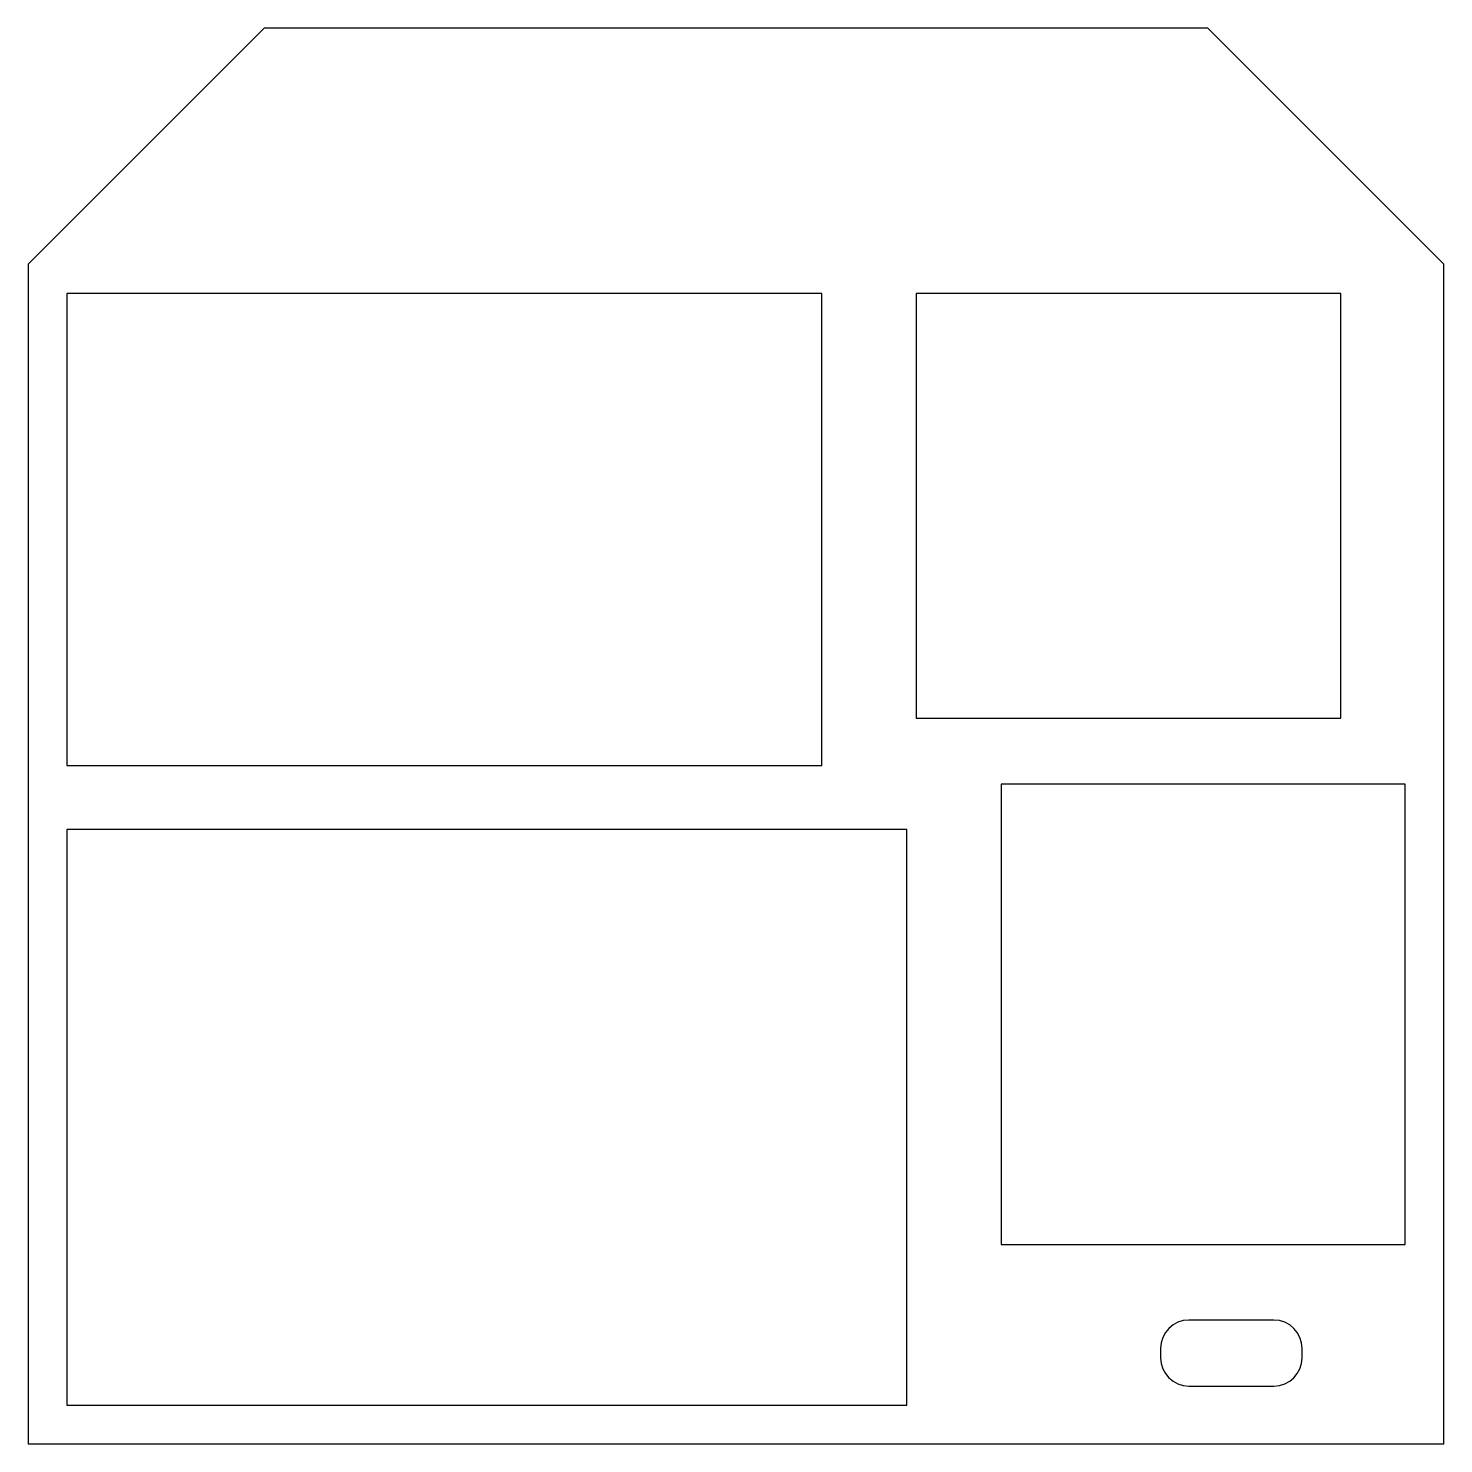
# Model space of a CAD drawing. Header units: millimetres. Extents: x -75 to 75, y -75 to 75.
import ezdxf

# ---------------------------------------------------------------- set-up
doc = ezdxf.new("R2010")
doc.units = ezdxf.units.MM
doc.layers.add('Shape2DView', color=7, linetype='CONTINUOUS')

msp = doc.modelspace()

# ---------------------------------------------------------------- linework, layer by layer
at = {"layer": 'Shape2DView'}
for p, q in [((-50, 75), (-75, 50)), ((50, 75), (-50, 75)), ((75, 50), (50, 75)), ((-75, 50), (-75, -75)), ((75, -75), (75, 50)), ((-70.9, 46.89), (-70.9, -3.11)), ((9.1, 46.89), (-70.9, 46.89)), ((9.1, -3.11), (9.1, 46.89)), ((19.1, 46.89), (19.1, 1.89)), ((64.1, 46.89), (19.1, 46.89)), ((64.1, 1.89), (64.1, 46.89)), ((19.1, 1.89), (64.1, 1.89)), ((-70.9, -3.11), (9.1, -3.11)), ((28.1, -5.11), (28.1, -53.9)), ((70.9, -5.11), (28.1, -5.11)), ((70.9, -53.9), (70.9, -5.11)), ((-70.9, -9.9), (-70.9, -70.9)), ((18.1, -9.9), (-70.9, -9.9)), ((18.1, -70.9), (18.1, -9.9)), ((28.1, -53.9), (70.9, -53.9)), ((57, -61.9), (48, -61.9)), ((45, -64.9), (45, -65.9)), ((60, -65.9), (60, -64.9)), ((48, -68.9), (57, -68.9)), ((-70.9, -70.9), (18.1, -70.9)), ((-75, -75), (75, -75))]:
    msp.add_line(p, q, dxfattribs=at)
for centre, start, end in [((48, -64.9), 90, 180), ((57, -64.9), 0, 90), ((48, -65.9), 180, -90), ((57, -65.9), -90, 0)]:
    msp.add_arc(centre, 3, start, end, dxfattribs=at)

doc.saveas('drawing.dxf')
